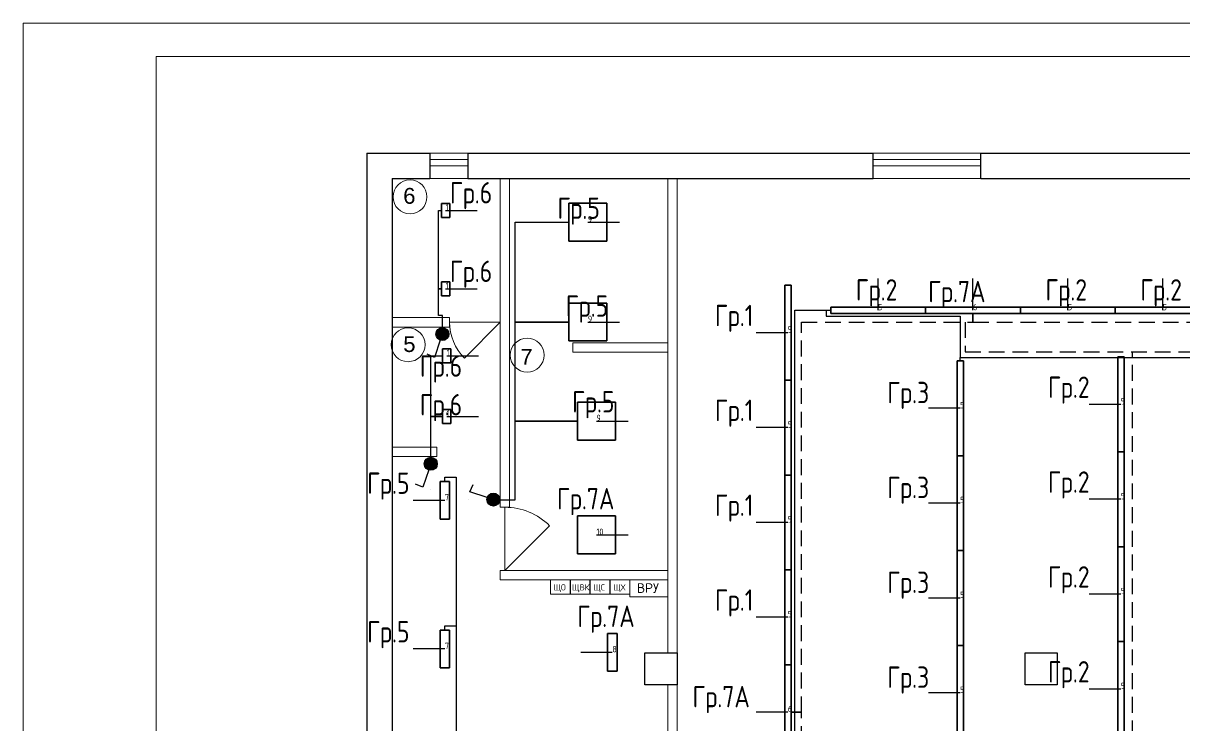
# Model space of a CAD drawing. Header units: metres. Extents: x -564 to -106, y -319 to -159.
# Drawn here: x -327.53 to -309.18, y -211.16 to -200.07 of the extents above; entities that cross this region are included whole.
import ezdxf
from ezdxf.enums import TextEntityAlignment as Align

# ---------------------------------------------------------------- set-up
doc = ezdxf.new("R2010")
doc.units = ezdxf.units.M
doc.header["$MEASUREMENT"] = 0
doc.linetypes.add('( Hidden )', pattern=[0.375, 0.25, -0.125])
for name, color, linetype in [('_ИОС51_Сеть Освещения', 7, 'Continuous'), ('DLXLUM', 2, 'Continuous'), ('DLXLUMEX', 1, 'Continuous')]:
    doc.layers.add(name, color=color, linetype=linetype)
doc.layers.add('Level 50', color=7, linetype='Continuous', lineweight=0)
doc.layers.add('Level 63', color=7, linetype='Continuous', lineweight=0)
doc.styles.get("Standard").update_dxf_attribs({"font": 'cs_gost2304.shx'})
doc.styles.add('Style-Arial', font='arial.ttf')
doc.styles.add('style1', font='isocpeur.ttf')

# ---------------------------------------------------------------- blocks, each defined once
blk = doc.blocks.new('*U9')
at = {"color": 1}
blk.add_line((0, 0), (0, 500), dxfattribs=at)
for p, q in [((750, 50), (-750, 50)), ((-750, 50), (-750, -50)), ((-750, 50), (-750, -50)), ((-750, -50), (-750, 50)), ((-750, 50), (-750, 50)), ((750, 50), (-750, 50)), ((-750, 50), (-750, 50)), ((-750, 50), (750, 50)), ((-750, -50), (-750, 50)), ((-750, 50), (750, 50)), ((750, -50), (750, 50)), ((750, 50), (750, 50)), ((750, -50), (750, 50)), ((750, 50), (750, 50)), ((750, 50), (750, -50)), ((750, 50), (750, -50)), ((-750, -50), (750, -50)), ((-750, -50), (750, -50)), ((750, -50), (-750, -50)), ((-750, -50), (-750, -50)), ((-750, -50), (-750, -50)), ((750, -50), (-750, -50)), ((750, -50), (750, -50)), ((750, -50), (750, -50))]:
    blk.add_line(p, q)
at = {"layer": 'DLXLUMEX', "color": 7}
blk.add_text('5', height=100, dxfattribs=at).set_placement((0, 0))
blk = doc.blocks.new('*U10')
at = {"color": 1}
blk.add_line((0, 0), (0, 500), dxfattribs=at)
for p, q in [((750, 50), (-750, 50)), ((-750, 50), (-750, -50)), ((-750, 50), (-750, -50)), ((-750, -50), (-750, 50)), ((-750, 50), (-750, 50)), ((750, 50), (-750, 50)), ((-750, 50), (-750, 50)), ((-750, 50), (750, 50)), ((-750, -50), (-750, 50)), ((-750, 50), (750, 50)), ((750, -50), (750, 50)), ((750, 50), (750, 50)), ((750, -50), (750, 50)), ((750, 50), (750, 50)), ((750, 50), (750, -50)), ((750, 50), (750, -50)), ((-750, -50), (750, -50)), ((-750, -50), (750, -50)), ((750, -50), (-750, -50)), ((-750, -50), (-750, -50)), ((-750, -50), (-750, -50)), ((750, -50), (-750, -50)), ((750, -50), (750, -50)), ((750, -50), (750, -50))]:
    blk.add_line(p, q)
at = {"layer": 'DLXLUMEX', "color": 7}
blk.add_text('6', height=100, dxfattribs=at).set_placement((0, 0))
blk = doc.blocks.new('*U11')
at = {"color": 1}
blk.add_line((0, 0), (0, 500), dxfattribs=at)
for p, q in [((750, 50), (-750, 50)), ((-750, 50), (-750, -50)), ((-750, 50), (-750, -50)), ((-750, -50), (-750, 50)), ((-750, 50), (-750, 50)), ((750, 50), (-750, 50)), ((-750, 50), (-750, 50)), ((-750, 50), (750, 50)), ((-750, -50), (-750, 50)), ((-750, 50), (750, 50)), ((750, -50), (750, 50)), ((750, 50), (750, 50)), ((750, -50), (750, 50)), ((750, 50), (750, 50)), ((750, 50), (750, -50)), ((750, 50), (750, -50)), ((-750, -50), (750, -50)), ((-750, -50), (750, -50)), ((750, -50), (-750, -50)), ((-750, -50), (-750, -50)), ((-750, -50), (-750, -50)), ((750, -50), (-750, -50)), ((750, -50), (750, -50)), ((750, -50), (750, -50))]:
    blk.add_line(p, q)
at = {"layer": 'DLXLUMEX', "color": 7}
blk.add_text('5', height=100, dxfattribs=at).set_placement((0, 0))
blk = doc.blocks.new('*U12')
at = {"color": 1}
blk.add_line((0, 0), (0, 500), dxfattribs=at)
for p, q in [((750, 50), (-750, 50)), ((-750, 50), (-750, -50)), ((-750, 50), (-750, -50)), ((-750, -50), (-750, 50)), ((-750, 50), (-750, 50)), ((750, 50), (-750, 50)), ((-750, 50), (-750, 50)), ((-750, 50), (750, 50)), ((-750, -50), (-750, 50)), ((-750, 50), (750, 50)), ((750, -50), (750, 50)), ((750, 50), (750, 50)), ((750, -50), (750, 50)), ((750, 50), (750, 50)), ((750, 50), (750, -50)), ((750, 50), (750, -50)), ((-750, -50), (750, -50)), ((-750, -50), (750, -50)), ((750, -50), (-750, -50)), ((-750, -50), (-750, -50)), ((-750, -50), (-750, -50)), ((750, -50), (-750, -50)), ((750, -50), (750, -50)), ((750, -50), (750, -50))]:
    blk.add_line(p, q)
at = {"layer": 'DLXLUMEX', "color": 7}
blk.add_text('5', height=100, dxfattribs=at).set_placement((0, 0))
blk = doc.blocks.new('*U57')
for p, q in [((-50, 750), (-50, -750)), ((50, 750), (-50, 750)), ((-50, 750), (-50, -750)), ((-50, -750), (-50, 750)), ((-50, 750), (-50, 750)), ((-50, 750), (-50, 750)), ((-50, 750), (50, 750)), ((50, 750), (-50, 750)), ((-50, -750), (-50, 750)), ((-50, 750), (50, 750)), ((50, -750), (50, 750)), ((50, -750), (50, 750)), ((50, 750), (50, 750)), ((50, 750), (50, -750)), ((50, 750), (50, 750)), ((50, 750), (50, -750)), ((-50, -750), (50, -750)), ((50, -750), (-50, -750)), ((-50, -750), (-50, -750)), ((-50, -750), (50, -750)), ((-50, -750), (-50, -750)), ((50, -750), (-50, -750)), ((50, -750), (50, -750)), ((50, -750), (50, -750))]:
    blk.add_line(p, q)
at = {"color": 1}
blk.add_line((0, 0), (-500, 0), dxfattribs=at)
at = {"layer": 'DLXLUMEX', "color": 7}
blk.add_text('6', height=100, dxfattribs=at).set_placement((0, 0))
blk = doc.blocks.new('*U58')
for p, q in [((-50, 750), (-50, -750)), ((50, 750), (-50, 750)), ((-50, 750), (-50, -750)), ((-50, -750), (-50, 750)), ((-50, 750), (-50, 750)), ((-50, 750), (-50, 750)), ((-50, 750), (50, 750)), ((50, 750), (-50, 750)), ((-50, -750), (-50, 750)), ((-50, 750), (50, 750)), ((50, -750), (50, 750)), ((50, -750), (50, 750)), ((50, 750), (50, 750)), ((50, 750), (50, -750)), ((50, 750), (50, 750)), ((50, 750), (50, -750)), ((-50, -750), (50, -750)), ((50, -750), (-50, -750)), ((-50, -750), (-50, -750)), ((-50, -750), (50, -750)), ((-50, -750), (-50, -750)), ((50, -750), (-50, -750)), ((50, -750), (50, -750)), ((50, -750), (50, -750))]:
    blk.add_line(p, q)
at = {"color": 1}
blk.add_line((0, 0), (-500, 0), dxfattribs=at)
at = {"layer": 'DLXLUMEX', "color": 7}
blk.add_text('5', height=100, dxfattribs=at).set_placement((0, 0))
blk = doc.blocks.new('*U59')
for p, q in [((-50, 750), (-50, -750)), ((50, 750), (-50, 750)), ((-50, 750), (-50, -750)), ((-50, -750), (-50, 750)), ((-50, 750), (-50, 750)), ((-50, 750), (-50, 750)), ((-50, 750), (50, 750)), ((50, 750), (-50, 750)), ((-50, -750), (-50, 750)), ((-50, 750), (50, 750)), ((50, -750), (50, 750)), ((50, -750), (50, 750)), ((50, 750), (50, 750)), ((50, 750), (50, -750)), ((50, 750), (50, 750)), ((50, 750), (50, -750)), ((-50, -750), (50, -750)), ((50, -750), (-50, -750)), ((-50, -750), (-50, -750)), ((-50, -750), (50, -750)), ((-50, -750), (-50, -750)), ((50, -750), (-50, -750)), ((50, -750), (50, -750)), ((50, -750), (50, -750))]:
    blk.add_line(p, q)
at = {"color": 1}
blk.add_line((0, 0), (-500, 0), dxfattribs=at)
at = {"layer": 'DLXLUMEX', "color": 7}
blk.add_text('5', height=100, dxfattribs=at).set_placement((0, 0))
blk = doc.blocks.new('*U61')
for p, q in [((-50, 750), (-50, -750)), ((50, 750), (-50, 750)), ((-50, 750), (-50, -750)), ((-50, -750), (-50, 750)), ((-50, 750), (-50, 750)), ((-50, 750), (-50, 750)), ((-50, 750), (50, 750)), ((50, 750), (-50, 750)), ((-50, -750), (-50, 750)), ((-50, 750), (50, 750)), ((50, -750), (50, 750)), ((50, -750), (50, 750)), ((50, 750), (50, 750)), ((50, 750), (50, -750)), ((50, 750), (50, 750)), ((50, 750), (50, -750)), ((-50, -750), (50, -750)), ((50, -750), (-50, -750)), ((-50, -750), (-50, -750)), ((-50, -750), (50, -750)), ((-50, -750), (-50, -750)), ((50, -750), (-50, -750)), ((50, -750), (50, -750)), ((50, -750), (50, -750))]:
    blk.add_line(p, q)
at = {"color": 1}
blk.add_line((0, 0), (-500, 0), dxfattribs=at)
at = {"layer": 'DLXLUMEX', "color": 7}
blk.add_text('5', height=100, dxfattribs=at).set_placement((0, 0))
blk = doc.blocks.new('*U62')
for p, q in [((-50, 750), (-50, -750)), ((50, 750), (-50, 750)), ((-50, 750), (-50, -750)), ((-50, -750), (-50, 750)), ((-50, 750), (-50, 750)), ((-50, 750), (-50, 750)), ((-50, 750), (50, 750)), ((50, 750), (-50, 750)), ((-50, -750), (-50, 750)), ((-50, 750), (50, 750)), ((50, -750), (50, 750)), ((50, -750), (50, 750)), ((50, 750), (50, 750)), ((50, 750), (50, -750)), ((50, 750), (50, 750)), ((50, 750), (50, -750)), ((-50, -750), (50, -750)), ((50, -750), (-50, -750)), ((-50, -750), (-50, -750)), ((-50, -750), (50, -750)), ((-50, -750), (-50, -750)), ((50, -750), (-50, -750)), ((50, -750), (50, -750)), ((50, -750), (50, -750))]:
    blk.add_line(p, q)
at = {"color": 1}
blk.add_line((0, 0), (-500, 0), dxfattribs=at)
at = {"layer": 'DLXLUMEX', "color": 7}
blk.add_text('5', height=100, dxfattribs=at).set_placement((0, 0))
blk = doc.blocks.new('*U66')
for p, q in [((50, 750), (-50, 750)), ((-50, 750), (-50, -750)), ((-50, 750), (-50, -750)), ((-50, -750), (-50, 750)), ((-50, 750), (-50, 750)), ((50, 750), (-50, 750)), ((-50, 750), (-50, 750)), ((-50, 750), (50, 750)), ((-50, -750), (-50, 750)), ((-50, 750), (50, 750)), ((50, -750), (50, 750)), ((50, -750), (50, 750)), ((50, 750), (50, 750)), ((50, 750), (50, -750)), ((50, 750), (50, 750)), ((50, 750), (50, -750)), ((-50, -750), (50, -750)), ((-50, -750), (50, -750)), ((50, -750), (-50, -750)), ((-50, -750), (-50, -750)), ((-50, -750), (-50, -750)), ((50, -750), (-50, -750)), ((50, -750), (50, -750)), ((50, -750), (50, -750))]:
    blk.add_line(p, q)
at = {"color": 1}
blk.add_line((0, 0), (-500, 0), dxfattribs=at)
at = {"layer": 'DLXLUMEX', "color": 7}
blk.add_text('5', height=100, dxfattribs=at).set_placement((0, 0))
blk = doc.blocks.new('*U67')
for p, q in [((50, 750), (-50, 750)), ((-50, 750), (-50, -750)), ((-50, 750), (-50, -750)), ((-50, -750), (-50, 750)), ((-50, 750), (-50, 750)), ((50, 750), (-50, 750)), ((-50, 750), (-50, 750)), ((-50, 750), (50, 750)), ((-50, -750), (-50, 750)), ((-50, 750), (50, 750)), ((50, -750), (50, 750)), ((50, -750), (50, 750)), ((50, 750), (50, 750)), ((50, 750), (50, -750)), ((50, 750), (50, 750)), ((50, 750), (50, -750)), ((-50, -750), (50, -750)), ((-50, -750), (50, -750)), ((50, -750), (-50, -750)), ((-50, -750), (-50, -750)), ((-50, -750), (-50, -750)), ((50, -750), (-50, -750)), ((50, -750), (50, -750)), ((50, -750), (50, -750))]:
    blk.add_line(p, q)
at = {"color": 1}
blk.add_line((0, 0), (-500, 0), dxfattribs=at)
at = {"layer": 'DLXLUMEX', "color": 7}
blk.add_text('5', height=100, dxfattribs=at).set_placement((0, 0))
blk = doc.blocks.new('*U68')
for p, q in [((50, 750), (-50, 750)), ((-50, 750), (-50, -750)), ((-50, 750), (-50, -750)), ((-50, -750), (-50, 750)), ((-50, 750), (-50, 750)), ((50, 750), (-50, 750)), ((-50, 750), (-50, 750)), ((-50, 750), (50, 750)), ((-50, -750), (-50, 750)), ((-50, 750), (50, 750)), ((50, -750), (50, 750)), ((50, -750), (50, 750)), ((50, 750), (50, 750)), ((50, 750), (50, -750)), ((50, 750), (50, 750)), ((50, 750), (50, -750)), ((-50, -750), (50, -750)), ((-50, -750), (50, -750)), ((50, -750), (-50, -750)), ((-50, -750), (-50, -750)), ((-50, -750), (-50, -750)), ((50, -750), (-50, -750)), ((50, -750), (50, -750)), ((50, -750), (50, -750))]:
    blk.add_line(p, q)
at = {"color": 1}
blk.add_line((0, 0), (-500, 0), dxfattribs=at)
at = {"layer": 'DLXLUMEX', "color": 7}
blk.add_text('5', height=100, dxfattribs=at).set_placement((0, 0))
blk = doc.blocks.new('*U69')
for p, q in [((50, 750), (-50, 750)), ((-50, 750), (-50, -750)), ((-50, 750), (-50, -750)), ((-50, -750), (-50, 750)), ((-50, 750), (-50, 750)), ((50, 750), (-50, 750)), ((-50, 750), (-50, 750)), ((-50, 750), (50, 750)), ((-50, -750), (-50, 750)), ((-50, 750), (50, 750)), ((50, -750), (50, 750)), ((50, -750), (50, 750)), ((50, 750), (50, 750)), ((50, 750), (50, -750)), ((50, 750), (50, 750)), ((50, 750), (50, -750)), ((-50, -750), (50, -750)), ((-50, -750), (50, -750)), ((50, -750), (-50, -750)), ((-50, -750), (-50, -750)), ((-50, -750), (-50, -750)), ((50, -750), (-50, -750)), ((50, -750), (50, -750)), ((50, -750), (50, -750))]:
    blk.add_line(p, q)
at = {"color": 1}
blk.add_line((0, 0), (-500, 0), dxfattribs=at)
at = {"layer": 'DLXLUMEX', "color": 7}
blk.add_text('5', height=100, dxfattribs=at).set_placement((0, 0))
blk = doc.blocks.new('*U74')
for p, q in [((-50, 750), (-50, -750)), ((50, 750), (-50, 750)), ((-50, 750), (-50, -750)), ((-50, -750), (-50, 750)), ((-50, 750), (-50, 750)), ((-50, 750), (-50, 750)), ((-50, 750), (50, 750)), ((50, 750), (-50, 750)), ((-50, -750), (-50, 750)), ((-50, 750), (50, 750)), ((50, -750), (50, 750)), ((50, -750), (50, 750)), ((50, 750), (50, 750)), ((50, 750), (50, -750)), ((50, 750), (50, 750)), ((50, 750), (50, -750)), ((-50, -750), (50, -750)), ((-50, -750), (50, -750)), ((50, -750), (-50, -750)), ((-50, -750), (-50, -750)), ((-50, -750), (-50, -750)), ((50, -750), (-50, -750)), ((50, -750), (50, -750)), ((50, -750), (50, -750))]:
    blk.add_line(p, q)
at = {"color": 1}
blk.add_line((0, 0), (-500, 0), dxfattribs=at)
at = {"layer": 'DLXLUMEX', "color": 7}
blk.add_text('5', height=100, dxfattribs=at).set_placement((0, 0))
blk = doc.blocks.new('*U75')
for p, q in [((50, 750), (-50, 750)), ((-50, 750), (-50, -750)), ((-50, 750), (-50, -750)), ((-50, -750), (-50, 750)), ((-50, 750), (-50, 750)), ((50, 750), (-50, 750)), ((-50, 750), (-50, 750)), ((-50, 750), (50, 750)), ((-50, -750), (-50, 750)), ((-50, 750), (50, 750)), ((50, -750), (50, 750)), ((50, -750), (50, 750)), ((50, 750), (50, 750)), ((50, 750), (50, -750)), ((50, 750), (50, 750)), ((50, 750), (50, -750)), ((-50, -750), (50, -750)), ((-50, -750), (50, -750)), ((50, -750), (-50, -750)), ((-50, -750), (-50, -750)), ((-50, -750), (-50, -750)), ((50, -750), (-50, -750)), ((50, -750), (50, -750)), ((50, -750), (50, -750))]:
    blk.add_line(p, q)
at = {"color": 1}
blk.add_line((0, 0), (-500, 0), dxfattribs=at)
at = {"layer": 'DLXLUMEX', "color": 7}
blk.add_text('5', height=100, dxfattribs=at).set_placement((0, 0))
blk = doc.blocks.new('*U76')
for p, q in [((50, 750), (-50, 750)), ((-50, 750), (-50, -750)), ((-50, 750), (-50, -750)), ((-50, -750), (-50, 750)), ((-50, 750), (-50, 750)), ((50, 750), (-50, 750)), ((-50, 750), (-50, 750)), ((-50, 750), (50, 750)), ((-50, -750), (-50, 750)), ((-50, 750), (50, 750)), ((50, -750), (50, 750)), ((50, -750), (50, 750)), ((50, 750), (50, 750)), ((50, 750), (50, -750)), ((50, 750), (50, 750)), ((50, 750), (50, -750)), ((-50, -750), (50, -750)), ((-50, -750), (50, -750)), ((50, -750), (-50, -750)), ((-50, -750), (-50, -750)), ((-50, -750), (-50, -750)), ((50, -750), (-50, -750)), ((50, -750), (50, -750)), ((50, -750), (50, -750))]:
    blk.add_line(p, q)
at = {"color": 1}
blk.add_line((0, 0), (-500, 0), dxfattribs=at)
at = {"layer": 'DLXLUMEX', "color": 7}
blk.add_text('5', height=100, dxfattribs=at).set_placement((0, 0))
blk = doc.blocks.new('*U77')
for p, q in [((50, 750), (-50, 750)), ((-50, 750), (-50, -750)), ((-50, 750), (-50, -750)), ((-50, -750), (-50, 750)), ((-50, 750), (-50, 750)), ((50, 750), (-50, 750)), ((-50, 750), (-50, 750)), ((-50, 750), (50, 750)), ((-50, -750), (-50, 750)), ((-50, 750), (50, 750)), ((50, -750), (50, 750)), ((50, -750), (50, 750)), ((50, 750), (50, 750)), ((50, 750), (50, -750)), ((50, 750), (50, 750)), ((50, 750), (50, -750)), ((-50, -750), (50, -750)), ((-50, -750), (50, -750)), ((50, -750), (-50, -750)), ((-50, -750), (-50, -750)), ((-50, -750), (-50, -750)), ((50, -750), (-50, -750)), ((50, -750), (50, -750)), ((50, -750), (50, -750))]:
    blk.add_line(p, q)
at = {"color": 1}
blk.add_line((0, 0), (-500, 0), dxfattribs=at)
at = {"layer": 'DLXLUMEX', "color": 7}
blk.add_text('5', height=100, dxfattribs=at).set_placement((0, 0))
blk = doc.blocks.new('*U13')
for p, q in [((67, 110), (-67, 110)), ((-67, 110), (-67, -110)), ((-67, 110), (-67, -110)), ((-67, -110), (-67, 110)), ((-67, 110), (-67, 110)), ((67, 110), (-67, 110)), ((-67, 110), (-67, 110)), ((-67, 110), (67, 110)), ((-67, -110), (-67, 110)), ((-67, 110), (67, 110)), ((67, -110), (67, 110)), ((67, 110), (67, 110)), ((67, -110), (67, 110)), ((67, 110), (67, 110)), ((67, 110), (67, -110)), ((67, 110), (67, -110)), ((-67, -110), (67, -110)), ((-67, -110), (-67, -110)), ((-67, -110), (67, -110)), ((67, -110), (-67, -110)), ((-67, -110), (-67, -110)), ((67, -110), (-67, -110)), ((67, -110), (67, -110)), ((67, -110), (67, -110))]:
    blk.add_line(p, q)
at = {"color": 1}
blk.add_line((0, 0), (500, 0), dxfattribs=at)
at = {"layer": 'DLXLUMEX', "color": 7}
blk.add_text('1', height=100, dxfattribs=at).set_placement((0, 0))
blk = doc.blocks.new('*U14')
for p, q in [((67, 110), (-67, 110)), ((-67, 110), (-67, -110)), ((-67, 110), (-67, -110)), ((-67, -110), (-67, 110)), ((-67, 110), (-67, 110)), ((67, 110), (-67, 110)), ((-67, 110), (-67, 110)), ((-67, 110), (67, 110)), ((-67, -110), (-67, 110)), ((-67, 110), (67, 110)), ((67, -110), (67, 110)), ((67, 110), (67, 110)), ((67, -110), (67, 110)), ((67, 110), (67, 110)), ((67, 110), (67, -110)), ((67, 110), (67, -110)), ((-67, -110), (67, -110)), ((-67, -110), (-67, -110)), ((-67, -110), (67, -110)), ((67, -110), (-67, -110)), ((-67, -110), (-67, -110)), ((67, -110), (-67, -110)), ((67, -110), (67, -110)), ((67, -110), (67, -110))]:
    blk.add_line(p, q)
at = {"color": 1}
blk.add_line((0, 0), (500, 0), dxfattribs=at)
at = {"layer": 'DLXLUMEX', "color": 7}
blk.add_text('1', height=100, dxfattribs=at).set_placement((0, 0))
blk = doc.blocks.new('*U15')
for p, q in [((300, 300), (-300, 300)), ((-300, 300), (-300, -300)), ((-300, 300), (-300, -300)), ((-300, -300), (-300, 300)), ((-300, 300), (-300, 300)), ((300, 300), (-300, 300)), ((-300, 300), (-300, 300)), ((-300, 300), (300, 300)), ((-300, -300), (-300, 300)), ((-300, 300), (300, 300)), ((300, -300), (300, 300)), ((300, 300), (300, 300)), ((300, -300), (300, 300)), ((300, 300), (300, 300)), ((300, 300), (300, -300)), ((300, 300), (300, -300)), ((-300, -300), (300, -300)), ((-300, -300), (-300, -300)), ((-300, -300), (300, -300)), ((300, -300), (-300, -300)), ((-300, -300), (-300, -300)), ((300, -300), (-300, -300)), ((300, -300), (300, -300)), ((300, -300), (300, -300))]:
    blk.add_line(p, q)
at = {"color": 1}
blk.add_line((0, 0), (500, 0), dxfattribs=at)
at = {"layer": 'DLXLUMEX', "color": 7}
blk.add_text('10', height=100, dxfattribs=at).set_placement((0, 0))
blk = doc.blocks.new('*U16')
for p, q in [((300, 300), (-300, 300)), ((-300, 300), (-300, -300)), ((-300, 300), (-300, -300)), ((-300, -300), (-300, 300)), ((-300, 300), (-300, 300)), ((300, 300), (-300, 300)), ((-300, 300), (-300, 300)), ((-300, 300), (300, 300)), ((-300, -300), (-300, 300)), ((-300, 300), (300, 300)), ((300, -300), (300, 300)), ((300, 300), (300, 300)), ((300, -300), (300, 300)), ((300, 300), (300, 300)), ((300, 300), (300, -300)), ((300, 300), (300, -300)), ((-300, -300), (300, -300)), ((-300, -300), (-300, -300)), ((-300, -300), (300, -300)), ((300, -300), (-300, -300)), ((-300, -300), (-300, -300)), ((300, -300), (-300, -300)), ((300, -300), (300, -300)), ((300, -300), (300, -300))]:
    blk.add_line(p, q)
at = {"color": 1}
blk.add_line((0, 0), (500, 0), dxfattribs=at)
at = {"layer": 'DLXLUMEX', "color": 7}
blk.add_text('9', height=100, dxfattribs=at).set_placement((0, 0))
blk = doc.blocks.new('*U23')
for p, q in [((75, 297.5), (-75, 297.5)), ((-75, 297.5), (-75, -297.5)), ((-75, 297.5), (-75, -297.5)), ((-75, -297.5), (-75, 297.5)), ((-75, 297.5), (-75, 297.5)), ((75, 297.5), (-75, 297.5)), ((-75, 297.5), (-75, 297.5)), ((-75, 297.5), (75, 297.5)), ((-75, -297.5), (-75, 297.5)), ((-75, 297.5), (75, 297.5)), ((75, -297.5), (75, 297.5)), ((75, 297.5), (75, 297.5)), ((75, 297.5), (75, -297.5)), ((75, -297.5), (75, 297.5)), ((75, 297.5), (75, 297.5)), ((75, 297.5), (75, -297.5)), ((-75, -297.5), (75, -297.5)), ((-75, -297.5), (75, -297.5)), ((75, -297.5), (-75, -297.5)), ((-75, -297.5), (-75, -297.5)), ((-75, -297.5), (-75, -297.5)), ((75, -297.5), (-75, -297.5)), ((75, -297.5), (75, -297.5)), ((75, -297.5), (75, -297.5))]:
    blk.add_line(p, q)
at = {"color": 1}
blk.add_line((0, 0), (-500, 0), dxfattribs=at)
at = {"layer": 'DLXLUMEX', "color": 7}
blk.add_text('7', height=100, dxfattribs=at).set_placement((0, 0))
blk = doc.blocks.new('*U25')
for p, q in [((75, 297.5), (-75, 297.5)), ((-75, 297.5), (-75, -297.5)), ((-75, 297.5), (-75, -297.5)), ((-75, -297.5), (-75, 297.5)), ((-75, 297.5), (-75, 297.5)), ((-75, 297.5), (-75, 297.5)), ((-75, 297.5), (75, 297.5)), ((75, 297.5), (-75, 297.5)), ((-75, -297.5), (-75, 297.5)), ((-75, 297.5), (75, 297.5)), ((75, -297.5), (75, 297.5)), ((75, 297.5), (75, 297.5)), ((75, 297.5), (75, -297.5)), ((75, -297.5), (75, 297.5)), ((75, 297.5), (75, 297.5)), ((75, 297.5), (75, -297.5)), ((-75, -297.5), (75, -297.5)), ((-75, -297.5), (75, -297.5)), ((75, -297.5), (-75, -297.5)), ((-75, -297.5), (-75, -297.5)), ((-75, -297.5), (-75, -297.5)), ((75, -297.5), (-75, -297.5)), ((75, -297.5), (75, -297.5)), ((75, -297.5), (75, -297.5))]:
    blk.add_line(p, q)
at = {"color": 1}
blk.add_line((0, 0), (-500, 0), dxfattribs=at)
at = {"layer": 'DLXLUMEX', "color": 7}
blk.add_text('8', height=100, dxfattribs=at).set_placement((0, 0))
blk = doc.blocks.new('*U27')
for p, q in [((75, 297.5), (-75, 297.5)), ((-75, 297.5), (-75, -297.5)), ((-75, 297.5), (-75, -297.5)), ((-75, -297.5), (-75, 297.5)), ((-75, 297.5), (-75, 297.5)), ((75, 297.5), (-75, 297.5)), ((-75, 297.5), (-75, 297.5)), ((-75, 297.5), (75, 297.5)), ((-75, -297.5), (-75, 297.5)), ((-75, 297.5), (75, 297.5)), ((75, -297.5), (75, 297.5)), ((75, -297.5), (75, 297.5)), ((75, 297.5), (75, 297.5)), ((75, 297.5), (75, -297.5)), ((75, 297.5), (75, 297.5)), ((75, 297.5), (75, -297.5)), ((-75, -297.5), (75, -297.5)), ((-75, -297.5), (75, -297.5)), ((75, -297.5), (-75, -297.5)), ((-75, -297.5), (-75, -297.5)), ((-75, -297.5), (-75, -297.5)), ((75, -297.5), (-75, -297.5)), ((75, -297.5), (75, -297.5)), ((75, -297.5), (75, -297.5))]:
    blk.add_line(p, q)
at = {"color": 1}
blk.add_line((0, 0), (-500, 0), dxfattribs=at)
at = {"layer": 'DLXLUMEX', "color": 7}
blk.add_text('7', height=100, dxfattribs=at).set_placement((0, 0))
blk = doc.blocks.new('*U28')
for p, q in [((67, 110), (-67, 110)), ((-67, 110), (-67, -110)), ((-67, 110), (-67, -110)), ((-67, -110), (-67, 110)), ((-67, 110), (-67, 110)), ((67, 110), (-67, 110)), ((-67, 110), (-67, 110)), ((-67, 110), (67, 110)), ((-67, -110), (-67, 110)), ((-67, 110), (67, 110)), ((67, -110), (67, 110)), ((67, 110), (67, 110)), ((67, -110), (67, 110)), ((67, 110), (67, 110)), ((67, 110), (67, -110)), ((67, 110), (67, -110)), ((-67, -110), (67, -110)), ((-67, -110), (-67, -110)), ((-67, -110), (67, -110)), ((67, -110), (-67, -110)), ((-67, -110), (-67, -110)), ((67, -110), (-67, -110)), ((67, -110), (67, -110)), ((67, -110), (67, -110))]:
    blk.add_line(p, q)
at = {"color": 1}
blk.add_line((0, 0), (500, 0), dxfattribs=at)
at = {"layer": 'DLXLUMEX', "color": 7}
blk.add_text('1', height=100, dxfattribs=at).set_placement((0, 0))
blk = doc.blocks.new('*U29')
for p, q in [((67, 110), (-67, 110)), ((-67, 110), (-67, -110)), ((-67, 110), (-67, -110)), ((-67, -110), (-67, 110)), ((-67, 110), (-67, 110)), ((67, 110), (-67, 110)), ((-67, 110), (-67, 110)), ((-67, 110), (67, 110)), ((-67, -110), (-67, 110)), ((-67, 110), (67, 110)), ((67, -110), (67, 110)), ((67, 110), (67, 110)), ((67, -110), (67, 110)), ((67, 110), (67, 110)), ((67, 110), (67, -110)), ((67, 110), (67, -110)), ((-67, -110), (67, -110)), ((-67, -110), (-67, -110)), ((-67, -110), (67, -110)), ((67, -110), (-67, -110)), ((-67, -110), (-67, -110)), ((67, -110), (-67, -110)), ((67, -110), (67, -110)), ((67, -110), (67, -110))]:
    blk.add_line(p, q)
at = {"color": 1}
blk.add_line((0, 0), (500, 0), dxfattribs=at)
at = {"layer": 'DLXLUMEX', "color": 7}
blk.add_text('1', height=100, dxfattribs=at).set_placement((0, 0))
blk = doc.blocks.new('*U30')
for p, q in [((300, 300), (-300, 300)), ((-300, 300), (-300, -300)), ((-300, 300), (-300, -300)), ((-300, -300), (-300, 300)), ((-300, 300), (-300, 300)), ((300, 300), (-300, 300)), ((-300, 300), (-300, 300)), ((-300, 300), (300, 300)), ((-300, -300), (-300, 300)), ((-300, 300), (300, 300)), ((300, -300), (300, 300)), ((300, 300), (300, 300)), ((300, -300), (300, 300)), ((300, 300), (300, 300)), ((300, 300), (300, -300)), ((300, 300), (300, -300)), ((-300, -300), (300, -300)), ((-300, -300), (-300, -300)), ((-300, -300), (300, -300)), ((300, -300), (-300, -300)), ((-300, -300), (-300, -300)), ((300, -300), (-300, -300)), ((300, -300), (300, -300)), ((300, -300), (300, -300))]:
    blk.add_line(p, q)
at = {"color": 1}
blk.add_line((0, 0), (500, 0), dxfattribs=at)
at = {"layer": 'DLXLUMEX', "color": 7}
blk.add_text('9', height=100, dxfattribs=at).set_placement((0, 0))
blk = doc.blocks.new('*U31')
for p, q in [((300, 300), (-300, 300)), ((-300, 300), (-300, -300)), ((-300, 300), (-300, -300)), ((-300, -300), (-300, 300)), ((-300, 300), (-300, 300)), ((300, 300), (-300, 300)), ((-300, 300), (-300, 300)), ((-300, 300), (300, 300)), ((-300, -300), (-300, 300)), ((-300, 300), (300, 300)), ((300, -300), (300, 300)), ((300, 300), (300, 300)), ((300, -300), (300, 300)), ((300, 300), (300, 300)), ((300, 300), (300, -300)), ((300, 300), (300, -300)), ((-300, -300), (300, -300)), ((-300, -300), (-300, -300)), ((-300, -300), (300, -300)), ((300, -300), (-300, -300)), ((-300, -300), (-300, -300)), ((300, -300), (-300, -300)), ((300, -300), (300, -300)), ((300, -300), (300, -300))]:
    blk.add_line(p, q)
at = {"color": 1}
blk.add_line((0, 0), (500, 0), dxfattribs=at)
at = {"layer": 'DLXLUMEX', "color": 7}
blk.add_text('9', height=100, dxfattribs=at).set_placement((0, 0))
blk = doc.blocks.new('*U156')
at = {"true_color": 0xffffff}
h = blk.add_hatch(color=7, dxfattribs=at)
h.dxf.hatch_style = 1
h.paths.add_polyline_path([(0.04, 4.89, 1), (10.33, 4.89, 1)])
at = {"color": 0, "lineweight": 30}
for p, q in [((3.56, 0), (-1.01, -13.71)), ((-1.01, -13.71), (-6.77, -11.15)), ((5.19, -15.12), (5.19, -15.12))]:
    blk.add_line(p, q, dxfattribs=at)
blk.add_circle((5.19, 4.89), 5.15, dxfattribs=at)
blk = doc.blocks.new('*U157')
at = {"true_color": 0xffffff}
h = blk.add_hatch(color=7, dxfattribs=at)
h.dxf.hatch_style = 1
h.paths.add_polyline_path([(5.19, -0.26, 1), (5.19, 10.03, 1)])
at = {"color": 0, "lineweight": 30}
for p, q in [((10.07, 3.26), (23.78, -1.31)), ((25.19, 4.89), (25.19, 4.89)), ((23.78, -1.31), (21.22, -7.07))]:
    blk.add_line(p, q, dxfattribs=at)
blk.add_circle((5.19, 4.89), 5.15, dxfattribs=at)

msp = doc.modelspace()

# ---------------------------------------------------------------- linework, layer by layer
at = {"layer": '_ИОС51_Сеть Освещения', "color": 5, "linetype": 'Continuous', "lineweight": 30}
for p, q in [((-320.866, -207.319), (-320.866, -207.249)), ((-320.866, -207.249), (-320.688, -207.249)), ((-320.688, -207.249), (-320.688, -211.933)), ((-320.866, -209.667), (-320.866, -209.598)), ((-320.866, -209.598), (-320.688, -209.598))]:
    msp.add_line(p, q, dxfattribs=at)
for points in [[(-320.906, -204.882), (-320.906, -204.724), (-320.906, -204.694), (-320.969, -204.694), (-320.969, -204.272), (-320.921, -204.272), (-320.969, -204.272), (-320.969, -203.03), (-320.921, -203.03)], [(-319.996, -207.604), (-319.753, -207.604), (-319.753, -206.361), (-318.769, -206.361), (-319.753, -206.361), (-319.753, -204.795), (-318.905, -204.795), (-319.753, -204.795), (-319.753, -203.217), (-318.905, -203.217)], [(-315.331, -213.401), (-315.331, -204.609), (-314.765, -204.609)], [(-314.836, -204.609), (-314.836, -204.7), (-312.717, -204.7), (-312.717, -205.357)], [(-321.089, -206.934), (-321.089, -206.289), (-320.904, -206.289), (-321.089, -206.289), (-321.088, -205.331), (-320.904, -205.331)], [(-312.717, -205.409), (-312.717, -205.357), (-310.171, -205.357), (-310.171, -205.345), (-310.171, -205.357), (-307.47, -205.357), (-307.47, -205.389), (-307.47, -205.357), (-304.532, -205.357), (-304.532, -205.328), (-304.532, -205.357), (-301.876, -205.357), (-301.876, -205.433)]]:
    msp.add_lwpolyline(points, dxfattribs=at)
at = {"layer": '_ИОС51_Сеть Освещения', "color": 1, "linetype": '( Hidden )', "lineweight": 30}
for points in [[(-317.449, -213.189), (-317.143, -213.189), (-317.143, -213.308), (-315.229, -213.308), (-315.229, -210.964), (-315.392, -210.964), (-315.229, -210.964), (-315.229, -204.796), (-312.515, -204.796), (-312.515, -204.659), (-312.515, -204.796), (-306.515, -204.796), (-306.515, -204.659)], [(-312.64, -204.796), (-312.64, -205.267), (-298.458, -205.267)], [(-310.125, -212.098), (-309.991, -212.098), (-309.991, -205.267)]]:
    msp.add_lwpolyline(points, dxfattribs=at)
at = {"layer": 'Level 50', "color": 7, "linetype": 'Continuous', "lineweight": 0}
for p, q in [((-327.534, -200.07), (-279.391, -200.07)), ((-327.534, -230.52), (-327.534, -200.07)), ((-321.102, -202.224), (-320.502, -202.224)), ((-314.092, -202.224), (-312.392, -202.224)), ((-321.102, -202.324), (-320.502, -202.324)), ((-314.092, -202.324), (-312.392, -202.324)), ((-320.792, -204.799), (-319.992, -204.799)), ((-319.992, -204.799), (-320.558, -205.364)), ((-319.917, -207.724), (-319.917, -208.724)), ((-319.917, -208.724), (-319.21, -208.017))]:
    msp.add_line(p, q, dxfattribs=at)
at = {"layer": 'Level 50', "color": 7, "linetype": 'Continuous', "lineweight": 13}
for p, q in [((-325.434, -200.595), (-279.916, -200.595)), ((-325.434, -200.595), (-325.434, -229.995)), ((-321.102, -202.124), (-320.502, -202.124)), ((-314.092, -202.124), (-312.392, -202.124)), ((-320.502, -202.524), (-321.102, -202.524)), ((-319.992, -207.724), (-319.992, -202.524)), ((-319.842, -207.724), (-319.842, -202.524)), ((-317.342, -210.024), (-317.342, -202.524)), ((-317.192, -210.534), (-317.192, -202.524)), ((-312.392, -202.524), (-314.092, -202.524)), ((-321.702, -204.724), (-320.792, -204.724)), ((-320.792, -204.874), (-320.792, -204.724)), ((-321.702, -204.874), (-320.792, -204.874)), ((-321.702, -206.774), (-320.992, -206.774)), ((-320.992, -206.924), (-320.992, -206.774)), ((-321.702, -206.924), (-320.992, -206.924)), ((-319.992, -207.724), (-319.842, -207.724)), ((-319.992, -208.874), (-319.992, -208.724)), ((-319.992, -208.724), (-317.342, -208.724)), ((-319.992, -208.874), (-317.342, -208.874)), ((-317.342, -213.534), (-317.342, -210.534)), ((-317.192, -213.534), (-317.192, -210.534))]:
    msp.add_line(p, q, dxfattribs=at)
at = {"layer": 'Level 50', "color": 7, "linetype": 'Continuous', "lineweight": 30}
for p, q in [((-322.102, -202.124), (-322.102, -213.754)), ((-322.102, -202.124), (-321.102, -202.124)), ((-321.102, -202.124), (-321.102, -202.524)), ((-320.502, -202.124), (-320.502, -202.524)), ((-320.502, -202.124), (-314.092, -202.124)), ((-314.092, -202.524), (-314.092, -202.124)), ((-312.392, -202.524), (-312.392, -202.124)), ((-312.392, -202.124), (-307.792, -202.124)), ((-321.702, -202.524), (-321.702, -213.754)), ((-321.702, -202.524), (-321.102, -202.524)), ((-320.502, -202.524), (-314.092, -202.524)), ((-312.392, -202.524), (-307.792, -202.524))]:
    msp.add_line(p, q, dxfattribs=at)
at = {"layer": 'Level 50', "linetype": 'Continuous', "lineweight": 0}
for p, q in [((-318.842, -205.124), (-317.342, -205.124)), ((-318.842, -205.124), (-317.342, -205.124)), ((-318.842, -205.274), (-317.342, -205.274))]:
    msp.add_line(p, q, dxfattribs=at)
at = {"layer": 'Level 50', "color": 7, "linetype": 'Continuous', "lineweight": 20}
msp.add_line((-318.842, -205.124), (-318.842, -205.274), dxfattribs=at)
at = {"layer": 'Level 50', "color": 7, "linetype": 'Continuous', "lineweight": 30, "flags": 128}
for points in [[(-317.702, -210.024), (-317.192, -210.024), (-317.192, -210.534), (-317.702, -210.534), (-317.702, -210.024)], [(-311.692, -210.024), (-311.182, -210.024), (-311.182, -210.534), (-311.692, -210.534), (-311.692, -210.024)]]:
    msp.add_lwpolyline(points, close=True, dxfattribs=at)
at = {"layer": 'Level 50', "color": 7, "linetype": 'Continuous', "lineweight": 0}
for centre in [(-321.417, -202.816), (-321.448, -205.154), (-319.564, -205.318)]:
    msp.add_circle(centre, 0.268, dxfattribs=at)
for centre, radius, start, end in [((-319.992, -204.799), 0.8, 180, 225), ((-319.917, -208.724), 1, 45, 90)]:
    msp.add_arc(centre, radius, start, end, dxfattribs=at)
at = {"layer": 'Level 63', "color": 7, "linetype": 'Continuous', "lineweight": 0}
for points in [[(-318.887, -208.874), (-319.197, -208.874), (-319.197, -209.097), (-318.887, -209.097)], [(-318.572, -208.874), (-318.882, -208.874), (-318.882, -209.097), (-318.572, -209.097)], [(-318.257, -208.874), (-318.567, -208.874), (-318.567, -209.097), (-318.257, -209.097)], [(-317.942, -208.874), (-318.252, -208.874), (-318.252, -209.097), (-317.942, -209.097)], [(-317.942, -209.142), (-317.342, -209.142), (-317.342, -208.874), (-317.942, -208.874)]]:
    msp.add_3dface(points, dxfattribs=at)

# ---------------------------------------------------------------- block references
at = {"layer": '_ИОС51_Сеть Освещения', "color": 7, "lineweight": 0, "xscale": 0.02, "yscale": 0.02, "zscale": 0.02, "rotation": 270}
for name, p in [('*U157', (-321.004, -204.881)), ('*U157', (-321.187, -206.933)), ('*U156', (-320.197, -207.5))]:
    msp.add_blockref(name, p, dxfattribs=at)
at = {"layer": 'DLXLUM', "xscale": 0.001, "yscale": 0.001, "zscale": 0.001}
for name, p in [('*U29', (-320.854, -203.03)), ('*U16', (-318.605, -203.217)), ('*U13', (-320.854, -204.272)), ('*U62', (-315.442, -204.964)), ('*U9', (-314.015, -204.609)), ('*U11', (-311.015, -204.609)), ('*U12', (-309.515, -204.609)), ('*U30', (-318.605, -204.795)), ('*U28', (-320.837, -205.331)), ('*U77', (-310.175, -206.098)), ('*U69', (-312.717, -206.159)), ('*U61', (-315.442, -206.464)), ('*U31', (-318.469, -206.361)), ('*U14', (-320.837, -206.289)), ('*U68', (-312.717, -207.659)), ('*U76', (-310.175, -207.598)), ('*U27', (-320.866, -207.616)), ('*U59', (-315.442, -207.964)), ('*U67', (-312.717, -209.159)), ('*U75', (-310.175, -209.098)), ('*U58', (-315.442, -209.464)), ('*U23', (-320.866, -209.965)), ('*U66', (-312.717, -210.659)), ('*U74', (-310.175, -210.598))]:
    msp.add_blockref(name, p, dxfattribs=at)
at = {"layer": 'DLXLUMEX', "xscale": 0.001, "yscale": 0.001, "zscale": 0.001}
for name, p in [('*U10', (-312.515, -204.609)), ('*U15', (-318.469, -208.161)), ('*U25', (-318.218, -210.018)), ('*U57', (-315.442, -210.964))]:
    msp.add_blockref(name, p, dxfattribs=at)

# ---------------------------------------------------------------- texts
at = {"linetype": 'ByBlock'}
for s, p in [('Гр.6', (-320.787, -202.92)), ('Гр.5', (-319.086, -203.164)), ('Гр.6', (-320.787, -204.162)), ('Гр.2', (-314.369, -204.455)), ('Гр.2', (-311.369, -204.455)), ('Гр.2', (-309.869, -204.455)), ('Гр.5', (-318.955, -204.712)), ('Гр.1', (-316.596, -204.86)), ('Гр.6', (-321.263, -205.66)), ('Гр.2', (-311.329, -205.994)), ('Гр.5', (-318.855, -206.225)), ('Гр.3', (-313.871, -206.079)), ('Гр.6', (-321.263, -206.271)), ('Гр.1', (-316.596, -206.36)), ('Гр.5', (-322.096, -207.512)), ('Гр.2', (-311.329, -207.494)), ('Гр.3', (-313.871, -207.579)), ('Гр.1', (-316.596, -207.86)), ('Гр.2', (-311.329, -208.994)), ('Гр.3', (-313.871, -209.079)), ('Гр.1', (-316.596, -209.36)), ('Гр.5', (-322.096, -209.861)), ('Гр.3', (-313.871, -210.579)), ('Гр.2', (-311.329, -210.494))]:
    msp.add_text(s, height=0.3375, dxfattribs=at).set_placement(p)
at = {"color": 7, "linetype": 'Continuous', "lineweight": 0, "style": 'Style-Arial'}
for s, p in [('6', (-321.428, -202.675)), ('5', (-321.427, -205.019)), ('7', (-319.575, -205.219))]:
    msp.add_text(s, height=0.25, dxfattribs=at).set_placement(p, align=Align.TOP_CENTER)
at = {"color": 1, "linetype": 'ByBlock'}
for p in [(-313.224, -204.482), (-319.093, -207.757), (-318.772, -209.617), (-316.951, -210.887)]:
    msp.add_text('Гр.7А', height=0.3375, dxfattribs=at).set_placement(p)
at = {"linetype": 'Continuous', "lineweight": 5, "style": 'style1'}
for s, p in [('ЩО', (-319.148, -209.04)), ('ЩВК', (-318.855, -209.04)), ('ЩС', (-318.518, -209.04)), ('ЩХ', (-318.203, -209.04))]:
    msp.add_text(s, height=0.0986, dxfattribs=at).set_placement(p)
msp.add_text('ВРУ', height=0.1532, rotation=360, dxfattribs=at).set_placement((-317.829, -209.078))

doc.saveas('drawing.dxf')
